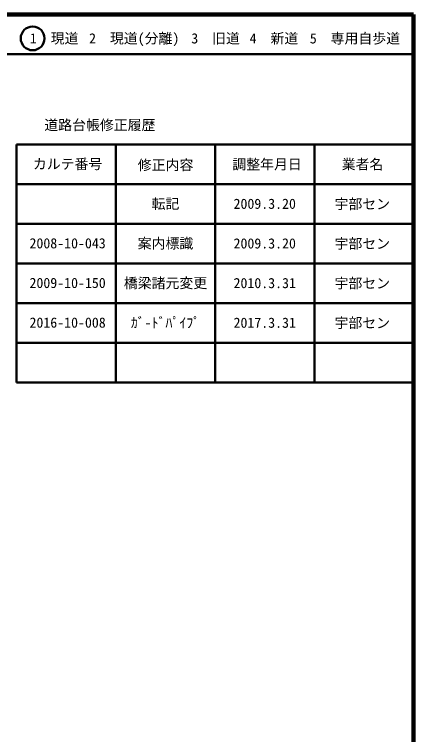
# Model space of a CAD drawing. Units: millimetres on the paper, enlarged 1000 times. Extents: x 40000 to 680000, y 20000 to 380000.
# Drawn here: x 579437 to 680000, y 198357 to 380000 of the extents above; entities that cross this region are included whole.
import ezdxf
from ezdxf.enums import TextEntityAlignment as Align

# ---------------------------------------------------------------- set-up
doc = ezdxf.new("R2010")
doc.units = ezdxf.units.MM
doc.header["$LTSCALE"] = 1000
for name, color, linetype, lineweight in [('S-TTL', 2, 'Continuous', 140), ('S-TTL-FRAM', 2, 'Continuous', 50), ('S-TTL-LINE', 7, 'Continuous', 50)]:
    doc.layers.add(name, color=color, linetype=linetype, lineweight=lineweight)
doc.layers.add('S-TTL-TXT', color=7, linetype='Continuous')
doc.styles.add('ＭＳ ゴシック', font='')
doc.styles.get('ＭＳ ゴシック').set_extended_font_data('MS Gothic')

msp = doc.modelspace()

# ---------------------------------------------------------------- linework, layer by layer
at = {"layer": 'S-TTL'}
for p, q in [((680000, 380000), (40000, 380000)), ((680000, 380000), (40000, 380000)), ((680000, 20000), (680000, 380000)), ((680000, 20000), (680000, 380000))]:
    msp.add_line(p, q, dxfattribs=at)
at = {"layer": 'S-TTL-FRAM'}
for p, q in [((580000, 347197), (580000, 287197)), ((580000, 347197), (680000, 347197)), ((580000, 347197), (580000, 287197)), ((580000, 347197), (680000, 347197)), ((580000, 287197), (680000, 287197)), ((580000, 287197), (680000, 287197))]:
    msp.add_line(p, q, dxfattribs=at)
at = {"layer": 'S-TTL-LINE'}
for p, q in [((40000, 370000), (680000, 370000)), ((40000, 370000), (680000, 370000)), ((605000, 347197), (605000, 287197)), ((605000, 347197), (605000, 287197)), ((630000, 347197), (630000, 287197)), ((630000, 347197), (630000, 287197)), ((655000, 347197), (655000, 287197)), ((655000, 347197), (655000, 287197)), ((580000, 337197), (680000, 337197)), ((580000, 337197), (680000, 337197)), ((580000, 327197), (680000, 327197)), ((580000, 327197), (680000, 327197)), ((580000, 317197), (680000, 317197)), ((580000, 317197), (680000, 317197)), ((580000, 307197), (680000, 307197)), ((580000, 307197), (680000, 307197)), ((580000, 297197), (680000, 297197)), ((580000, 297197), (680000, 297197))]:
    msp.add_line(p, q, dxfattribs=at)
msp.add_circle((584031, 373958), 3000, dxfattribs=at)
msp.add_circle((584031, 373958), 3000, dxfattribs=at)

# ---------------------------------------------------------------- texts
at = {"layer": 'S-TTL-TXT', "style": 'ＭＳ ゴシック'}
for s, p in [('1\u3000現道', (589448, 373958)), ('1\u3000現道', (589448, 373958)), ('2\u3000現道(分離)', (609619, 373958)), ('2\u3000現道(分離)', (609619, 373958)), ('3\u3000旧道', (630121, 373958)), ('3\u3000旧道', (630121, 373958)), ('4\u3000新道', (644824, 373958)), ('4\u3000新道', (644824, 373958)), ('5\u3000専用自歩道', (665228, 373958)), ('5\u3000専用自歩道', (665228, 373958)), ('道路台帳修正履歴', (600968, 352113)), ('道路台帳修正履歴', (600968, 352113)), ('カルテ番号', (592839, 342277)), ('カルテ番号', (592839, 342277)), ('修正内容', (617509, 342023)), ('修正内容', (617509, 342023)), ('調整年月日', (643089, 342197)), ('調整年月日', (643089, 342197)), ('業者名', (667134, 342197)), ('業者名', (667134, 342197)), ('転記', (617500, 332245)), ('2009.3.20', (642500, 332245)), ('宇部セン', (667077, 332189)), ('2008-10-043', (592839, 322277)), ('案内標識', (617500, 322245)), ('2009.3.20', (642500, 322245)), ('宇部セン', (667077, 322189)), ('2009-10-150', (592839, 312277)), ('橋梁諸元変更', (617500, 312245)), ('2010.3.31', (642500, 312245)), ('宇部セン', (667077, 312189)), ('2016-10-008', (592839, 302277)), ('ｶﾞ-ﾄﾞﾊﾟｲﾌﾟ', (617500, 302245)), ('2017.3.31', (642500, 302245)), ('宇部セン', (667077, 302189))]:
    msp.add_text(s, height=2566, dxfattribs=at).set_placement(p, align=Align.MIDDLE_CENTER)

doc.saveas('drawing.dxf')
